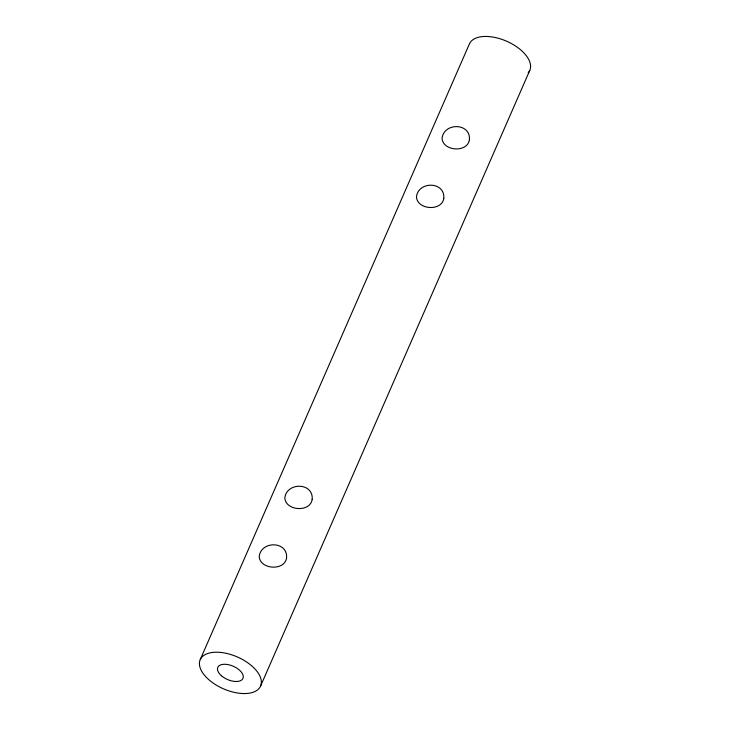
<?xml version="1.0" encoding="UTF-8"?>
<svg xmlns="http://www.w3.org/2000/svg" width="730" height="730" viewBox="0 0 730 730"><rect width="100%" height="100%" fill="white"/><g stroke="black" fill="none" stroke-linecap="round" stroke-linejoin="round"><path stroke-width="1.09" d="M200.266 659.509L469.499 43.736A32.95 17.374 23.6 0 1 509.248 42.44A32.95 17.374 23.6 0 1 528.219 72.79M260.5 686.264A32.95 17.374 23.6 0 0 221.646 652.538A32.95 17.374 23.6 0 0 209.017 679.858A32.95 17.374 23.6 0 0 260.5 686.264L529.734 70.491M286.571 557.948C284.627 571.344 259.707 569.5 259.214 556.37C261.258 540.474 287.985 541.003 286.571 557.948M312.185 499.366C310.241 512.752 285.32 510.918 284.828 497.787C286.872 481.891 313.599 482.42 312.185 499.366M443.803 198.323C441.86 211.709 416.94 209.866 416.456 196.735C418.491 180.848 445.218 181.378 443.803 198.323M469.417 139.731C467.474 153.127 442.553 151.283 442.07 138.153C444.105 122.257 470.832 122.795 469.417 139.731M221.482 675.798A13.733 7.236 23.6 0 0 242.935 678.462A13.733 7.236 23.6 0 0 226.747 664.409A13.733 7.236 23.6 0 0 221.482 675.798"/></g></svg>
